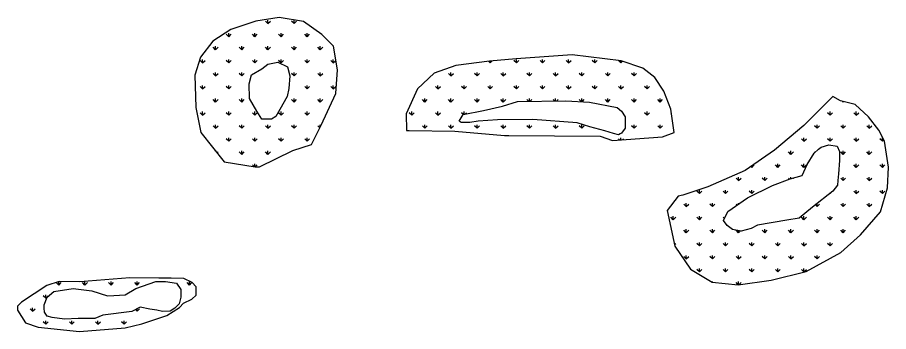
# Model space of a CAD drawing. Header units: metres. Extents: x 255476 to 378809, y 1739479 to 2227865.
# Drawn here: x 337873 to 338721, y 1814867 to 1815173 of the extents above; entities that cross this region are included whole.
import ezdxf

# ---------------------------------------------------------------- set-up
doc = ezdxf.new("R2010")
doc.units = ezdxf.units.M
doc.header["$MEASUREMENT"] = 0
doc.layers.add('MANGROOVE BUFFER ZONE', color=120, linetype='Continuous')

msp = doc.modelspace()

# ---------------------------------------------------------------- hatches: boundary and pattern name
at = {"layer": 'MANGROOVE BUFFER ZONE'}
h = msp.add_hatch(dxfattribs=at)
h.set_pattern_fill('GRASS', color=256, scale=18)
h.paths.add_polyline_path([(338169.16, 1815068.28), (338183.41, 1815099.28), (338185.14, 1815122.21), (338181.04, 1815145.18), (338169.84, 1815156.55), (338152.04, 1815169.13), (338128.33, 1815173.2), (338105.35, 1815169.49), (338081.16, 1815161.51), (338063.56, 1815149.98), (338051.77, 1815134.52), (338046.18, 1815117.06), (338047.11, 1815085.55), (338051.98, 1815061.02), (338074.72, 1815032.45), (338104.9, 1815027.72), (338108.94, 1815027.69), (338141.4, 1815043.62), (338159.64, 1815049.54)])
h.paths.add_polyline_path([(338111.47, 1815074.21), (338106.39, 1815081.92), (338099.48, 1815094.11), (338098.87, 1815108.53), (338101.31, 1815117.26), (338111.26, 1815123.15), (338117.16, 1815127.62), (338126.91, 1815129.65), (338136.26, 1815124.98), (338138.69, 1815116.24), (338137.47, 1815103.86), (338135.85, 1815096.34), (338128.94, 1815083.55), (338125.08, 1815076.85), (338120.81, 1815074.21)], flags=16)
h.paths.add_polyline_path([(338493.81, 1815114.83), (338482.18, 1815123.69), (338461.27, 1815130.92), (338413.53, 1815136.89), (338358.81, 1815132.9), (338332.95, 1815130.67), (338300.25, 1815126.53), (338278.99, 1815118.9), (338263.02, 1815103.68), (338251.87, 1815079.4), (338252.23, 1815062.98), (338254.75, 1815062.96), (338299.21, 1815062.61), (338347.69, 1815058.2), (338351.73, 1815058.17), (338440.67, 1815057.48), (338452.76, 1815053.34), (338501.3, 1815057.01), (338512.63, 1815061.16), (338509.66, 1815084.01), (338502.72, 1815101.36)])
h.paths.add_polyline_path([(338327.19, 1815082.41), (338345.54, 1815086.74), (338360.37, 1815091.47), (338407.15, 1815092.09), (338430.44, 1815090.65), (338457.23, 1815085.5), (338461.36, 1815082), (338465.06, 1815076.44), (338465.06, 1815065.52), (338461.56, 1815060.58), (338460.3, 1815059.76), (338458.48, 1815058.95), (338453.63, 1815060.16), (338445.09, 1815062.64), (338430.68, 1815066.53), (338418.44, 1815070.72), (338375.24, 1815073.94), (338340.86, 1815073.53), (338322.02, 1815072.28), (338313.94, 1815071.04), (338305.45, 1815071.04), (338303.49, 1815072.11), (338307.41, 1815078.7)], flags=16)
h.paths.add_polyline_path([(338713.48, 1814983.97), (338720.58, 1815007.13), (338721.48, 1815027.38), (338717.47, 1815052.86), (338712.12, 1815063.52), (338702.08, 1815076.45), (338688.83, 1815088.41), (338674.52, 1815091.98), (338667.35, 1815096.16), (338638.84, 1815068.08), (338610.36, 1815044.04), (338581.9, 1815024.04), (338545.4, 1815008.15), (338521.08, 1815000.25), (338516.62, 1814999.18), (338505.79, 1814985.05), (338513.44, 1814950.41), (338528.6, 1814928), (338549.77, 1814915.49), (338574.96, 1814912.82), (338607.13, 1814917.27), (338641.31, 1814925.9), (338675.08, 1814944.16), (338694.24, 1814961.56)])
h.paths.add_polyline_path([(338560.67, 1814975.5), (338565.1, 1814984.35), (338584.11, 1814997.5), (338608.46, 1815009.47), (338625.64, 1815015.9), (338637.22, 1815019.26), (338642.08, 1815030.06), (338648.94, 1815041.15), (338653.35, 1815044.99), (338655.72, 1815046.87), (338663.31, 1815049.15), (338671.32, 1815047.76), (338673.77, 1815042.54), (338673.6, 1815033.97), (338672.62, 1815021), (338671.97, 1815014.31), (338671.64, 1815009.9), (338667.23, 1815004.02), (338647.56, 1814988.47), (338634.57, 1814977.86), (338622.49, 1814975.82), (338593.92, 1814970.9), (338587.86, 1814967.77), (338577.82, 1814965.05), (338569.46, 1814966.72), (338564.44, 1814970.48)], flags=16)
h.paths.add_polyline_path([(338018.88, 1814882.83), (338031.07, 1814890.82), (338035.14, 1814894.83), (338043.26, 1814898.81), (338047.33, 1814902.83), (338047.36, 1814906.87), (338047.4, 1814910.91), (338043.38, 1814914.99), (338035.33, 1814919.09), (338023.2, 1814919.19), (338011.08, 1814919.28), (337982.78, 1814919.5), (337934.24, 1814915.83), (337914.03, 1814915.98), (337901.87, 1814912.04), (337889.68, 1814904.04), (337877.49, 1814896.05), (337873.42, 1814892.04), (337873.38, 1814888), (337881.38, 1814875.8), (337893.47, 1814871.67), (337933.86, 1814867.31), (337978.36, 1814871.01), (337994.56, 1814874.93)])
h.paths.add_polyline_path([(337956.42, 1814883.21), (337948.82, 1814879.92), (337932.62, 1814879.92), (337919.07, 1814879.41), (337907.3, 1814881.06), (337902.24, 1814882.45), (337899.7, 1814886.25), (337899.45, 1814890.17), (337899.58, 1814893.33), (337902.49, 1814900.8), (337908.69, 1814906.49), (337927.68, 1814909.27), (337945.79, 1814906.87), (337961.1, 1814902.06), (337967.31, 1814902.44), (337978.2, 1814903.2), (337988.58, 1814909.4), (338008.07, 1814916.23), (338017.44, 1814916.23), (338028.2, 1814914.59), (338032.51, 1814908.26), (338032.63, 1814900.8), (338030.86, 1814894.22), (338026.68, 1814890.06), (338022.12, 1814887.28), (338014.53, 1814886.88), (338008.96, 1814888.14), (338002.25, 1814889.28), (337992.75, 1814891.18), (337984.9, 1814887)], flags=16)

# ---------------------------------------------------------------- linework, layer by layer
at = {"layer": 'MANGROOVE BUFFER ZONE', "flags": 128}
for points in [[(338183.41, 1815099.28), (338185.14, 1815122.21), (338181.04, 1815145.18), (338169.84, 1815156.55), (338152.04, 1815169.13), (338128.33, 1815173.2), (338105.35, 1815169.49), (338081.16, 1815161.51), (338063.56, 1815149.98), (338051.77, 1815134.52), (338046.18, 1815117.06), (338047.11, 1815085.55), (338051.98, 1815061.02), (338074.72, 1815032.45), (338104.9, 1815027.72), (338108.94, 1815027.69), (338141.4, 1815043.62), (338159.64, 1815049.54), (338169.16, 1815068.28)], [(338099.48, 1815094.11), (338098.87, 1815108.53), (338101.31, 1815117.26), (338111.26, 1815123.15), (338117.16, 1815127.62), (338126.91, 1815129.65), (338136.26, 1815124.98), (338138.69, 1815116.24), (338137.47, 1815103.86), (338135.85, 1815096.34), (338128.94, 1815083.55), (338125.08, 1815076.85), (338120.81, 1815074.21), (338111.47, 1815074.21), (338106.39, 1815081.92)], [(338482.18, 1815123.69), (338461.27, 1815130.92), (338413.53, 1815136.89), (338358.81, 1815132.9), (338332.95, 1815130.67), (338300.25, 1815126.53), (338278.99, 1815118.9), (338263.02, 1815103.68), (338251.87, 1815079.4), (338252.23, 1815062.98), (338254.75, 1815062.96), (338299.21, 1815062.61), (338347.69, 1815058.2), (338351.73, 1815058.17), (338440.67, 1815057.48), (338452.76, 1815053.34), (338501.3, 1815057.01), (338512.63, 1815061.16), (338509.66, 1815084.01), (338502.72, 1815101.36), (338493.81, 1815114.83)], [(338717.47, 1815052.86), (338712.12, 1815063.52), (338702.08, 1815076.45), (338688.83, 1815088.41), (338674.52, 1815091.98), (338667.35, 1815096.16), (338638.84, 1815068.08), (338610.36, 1815044.04), (338581.9, 1815024.04), (338545.4, 1815008.15), (338521.08, 1815000.25), (338516.62, 1814999.18), (338505.79, 1814985.05), (338513.44, 1814950.41), (338528.6, 1814928), (338549.77, 1814915.49), (338574.96, 1814912.82), (338607.13, 1814917.27), (338641.31, 1814925.9), (338675.08, 1814944.16), (338694.24, 1814961.56), (338713.48, 1814983.97), (338720.58, 1815007.13), (338721.48, 1815027.38)], [(338345.54, 1815086.74), (338360.37, 1815091.47), (338407.15, 1815092.09), (338430.44, 1815090.65), (338457.23, 1815085.5), (338461.36, 1815082), (338465.06, 1815076.44), (338465.06, 1815065.52), (338461.56, 1815060.58), (338460.3, 1815059.76), (338458.48, 1815058.95), (338453.63, 1815060.16), (338445.09, 1815062.64), (338430.68, 1815066.53), (338418.44, 1815070.72), (338375.24, 1815073.94), (338340.86, 1815073.53), (338322.02, 1815072.28), (338313.94, 1815071.04), (338305.45, 1815071.04), (338303.49, 1815072.11), (338307.41, 1815078.7), (338327.19, 1815082.41)], [(338673.77, 1815042.54), (338673.6, 1815033.97), (338672.62, 1815021), (338671.97, 1815014.31), (338671.64, 1815009.9), (338667.23, 1815004.02), (338647.56, 1814988.47), (338634.57, 1814977.86), (338622.49, 1814975.82), (338593.92, 1814970.9), (338587.86, 1814967.77), (338577.82, 1814965.05), (338569.46, 1814966.72), (338564.44, 1814970.48), (338560.67, 1814975.5), (338565.1, 1814984.35), (338584.11, 1814997.5), (338608.46, 1815009.47), (338625.64, 1815015.9), (338637.22, 1815019.26), (338642.08, 1815030.06), (338648.94, 1815041.15), (338653.35, 1815044.99), (338655.72, 1815046.87), (338663.31, 1815049.15), (338671.32, 1815047.76)], [(338031.07, 1814890.82), (338035.14, 1814894.83), (338043.26, 1814898.81), (338047.33, 1814902.83), (338047.36, 1814906.87), (338047.4, 1814910.91), (338043.38, 1814914.99), (338035.33, 1814919.09), (338023.2, 1814919.19), (338011.08, 1814919.28), (337982.78, 1814919.5), (337934.24, 1814915.83), (337914.03, 1814915.98), (337901.87, 1814912.04), (337889.68, 1814904.04), (337877.49, 1814896.05), (337873.42, 1814892.04), (337873.38, 1814888), (337881.38, 1814875.8), (337893.47, 1814871.67), (337933.86, 1814867.31), (337978.36, 1814871.01), (337994.56, 1814874.93), (338018.88, 1814882.83)], [(337899.45, 1814890.17), (337899.58, 1814893.33), (337902.49, 1814900.8), (337908.69, 1814906.49), (337927.68, 1814909.27), (337945.79, 1814906.87), (337961.1, 1814902.06), (337967.31, 1814902.44), (337978.2, 1814903.2), (337988.58, 1814909.4), (338008.07, 1814916.23), (338017.44, 1814916.23), (338028.2, 1814914.59), (338032.51, 1814908.26), (338032.63, 1814900.8), (338030.86, 1814894.22), (338026.68, 1814890.06), (338022.12, 1814887.28), (338014.53, 1814886.88), (338008.96, 1814888.14), (338002.25, 1814889.28), (337992.75, 1814891.18), (337984.9, 1814887), (337956.42, 1814883.21), (337948.82, 1814879.92), (337932.62, 1814879.92), (337919.07, 1814879.41), (337907.3, 1814881.06), (337902.24, 1814882.45), (337899.7, 1814886.25)]]:
    msp.add_lwpolyline(points, close=True, dxfattribs=at)

doc.saveas('drawing.dxf')
